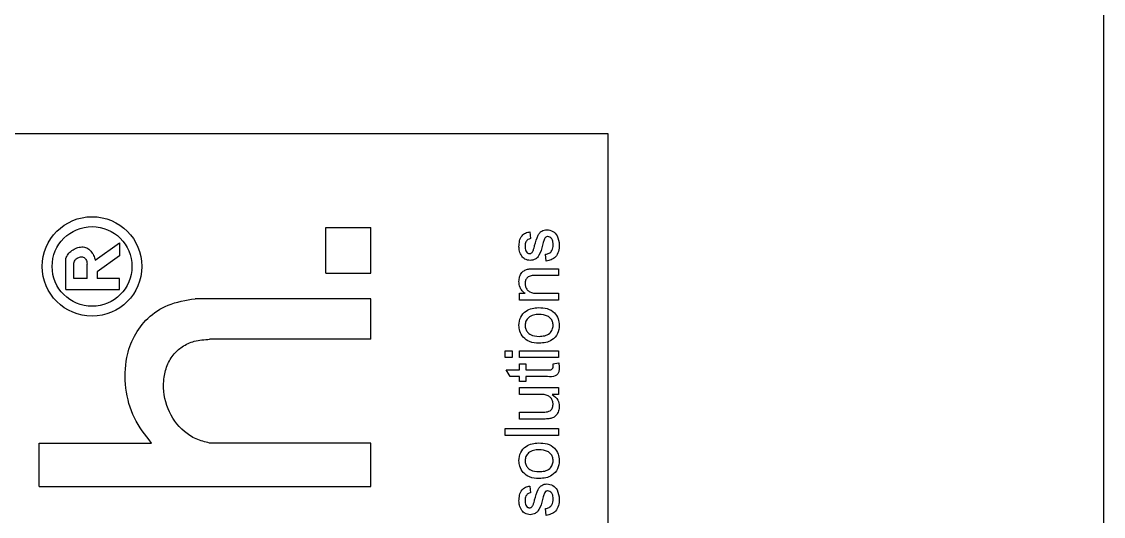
# Model space of a CAD drawing. Extents: x 75 to 2075, y 25 to 1460.
# Drawn here: x 283.5 to 369.1, y 1000.8 to 1040 of the extents above; entities that cross this region are included whole.
import ezdxf

# ---------------------------------------------------------------- set-up
doc = ezdxf.new("R2010")
doc.units = 0
doc.header["$LTSCALE"] = 5
doc.linetypes.add('SLD-KATı', pattern=[0])
doc.layers.get('0').update_dxf_attribs({"linetype": 'CONTINUOUS'})

msp = doc.modelspace()

# ---------------------------------------------------------------- linework, layer by layer
at = {"color": 7, "linetype": 'SLD-KATı'}
for p, q in [((369.067, 1153.707), (369.067, 742.278)), ((329.908, 1031.082), (267.47, 1031.082)), ((329.908, 849.801), (329.908, 1031.082)), ((307.568, 1020.055), (307.568, 1023.67)), ((307.568, 1023.67), (311.134, 1023.67)), ((311.134, 1020.055), (311.134, 1023.67)), ((323.707, 1023.338), (323.761, 1022.797)), ((289.334, 1021.089), (291.246, 1022.453)), ((291.246, 1022.453), (291.246, 1021.44)), ((286.992, 1018.771), (286.992, 1021.216)), ((287.636, 1019.63), (287.636, 1020.779)), ((288.687, 1019.63), (288.687, 1020.779)), ((291.246, 1021.44), (289.473, 1020.175)), ((325.005, 1021.012), (324.951, 1021.553)), ((289.473, 1020.175), (289.473, 1019.63)), ((307.568, 1020.055), (311.134, 1020.055)), ((324.092, 1020.417), (325.979, 1020.417)), ((325.979, 1020.417), (325.979, 1019.876)), ((288.687, 1019.63), (287.636, 1019.63)), ((291.246, 1019.63), (289.473, 1019.63)), ((291.246, 1018.771), (291.246, 1019.63)), ((325.979, 1019.876), (324.138, 1019.876)), ((286.992, 1018.771), (291.246, 1018.771)), ((322.896, 1018.469), (323.326, 1018.469)), ((322.896, 1017.928), (322.896, 1018.469)), ((324.326, 1018.469), (325.979, 1018.469)), ((325.979, 1018.469), (325.979, 1017.928)), ((311.134, 1018.038), (297.227, 1018.038)), ((311.134, 1014.83), (311.134, 1018.038)), ((325.979, 1017.928), (322.896, 1017.928)), ((311.134, 1014.83), (298.376, 1014.83)), ((321.76, 1013.925), (322.301, 1013.925)), ((321.76, 1013.384), (321.76, 1013.925)), ((322.301, 1013.925), (322.301, 1013.384)), ((322.896, 1013.925), (325.979, 1013.925)), ((322.896, 1013.384), (322.896, 1013.925)), ((325.979, 1013.925), (325.979, 1013.384)), ((322.301, 1013.384), (321.76, 1013.384)), ((325.979, 1013.384), (322.896, 1013.384)), ((321.837, 1012.411), (322.896, 1012.411)), ((322.145, 1011.87), (321.837, 1012.411)), ((322.896, 1012.897), (323.382, 1012.897)), ((322.896, 1012.411), (322.896, 1012.897)), ((323.382, 1012.897), (323.382, 1012.411)), ((323.382, 1012.411), (325.132, 1012.411)), ((325.533, 1012.897), (325.987, 1012.951)), ((322.896, 1011.87), (322.145, 1011.87)), ((322.896, 1011.491), (322.896, 1011.87)), ((323.382, 1011.491), (322.896, 1011.491)), ((323.382, 1011.87), (323.382, 1011.491)), ((325.113, 1011.87), (323.382, 1011.87)), ((322.896, 1011.004), (325.979, 1011.004)), ((322.896, 1010.463), (322.896, 1011.004)), ((325.979, 1011.004), (325.979, 1010.463)), ((324.515, 1010.463), (322.896, 1010.463)), ((325.979, 1010.463), (325.475, 1010.463)), ((322.896, 1009.057), (324.572, 1009.057)), ((322.896, 1008.516), (322.896, 1009.057)), ((324.796, 1008.516), (322.896, 1008.516)), ((321.76, 1007.758), (325.979, 1007.758)), ((321.76, 1007.217), (321.76, 1007.758)), ((325.979, 1007.217), (321.76, 1007.217)), ((325.979, 1007.758), (325.979, 1007.217)), ((284.891, 1006.618), (293.781, 1006.618)), ((284.891, 1003.174), (284.891, 1006.618)), ((311.134, 1006.618), (298.376, 1006.618)), ((311.134, 1003.174), (311.134, 1006.618)), ((284.891, 1003.174), (311.134, 1003.174)), ((323.707, 1003.214), (323.761, 1002.673)), ((325.005, 1000.888), (324.951, 1001.429))]:
    msp.add_line(p, q, dxfattribs=at)
for radius in [3.938, 3.156]:
    msp.add_circle((289.078, 1020.596), radius, dxfattribs=at)
for points, knots in [([(322.841, 1022.159), (322.851, 1022.311), (322.869, 1022.613), (323.034, 1023.019), (323.354, 1023.267), (323.589, 1023.314), (323.707, 1023.338)], [0, 0, 0, 0, 0.280734, 0.560429, 0.77945, 1, 1, 1, 1]), ([(324.084, 1022.251), (324.156, 1022.531), (324.246, 1022.882), (324.473, 1023.252), (324.635, 1023.398), (324.837, 1023.487), (324.981, 1023.496), (325.053, 1023.5)], [0, 0, 0, 0, 0.500444, 0.6254, 0.750272, 0.875068, 1, 1, 1, 1]), ([(325.053, 1023.5), (325.215, 1023.474), (325.539, 1023.422), (325.96, 1022.969), (326.005, 1022.549), (326.033, 1022.292)], [0, 0, 0, 0, 0.2799269, 0.5600463, 1, 1, 1, 1]), ([(323.761, 1022.797), (323.687, 1022.777), (323.538, 1022.739), (323.35, 1022.519), (323.337, 1022.32), (323.328, 1022.199)], [0, 0, 0, 0, 0.280311, 0.560246, 1, 1, 1, 1]), ([(324.858, 1022.774), (324.824, 1022.681), (324.762, 1022.514), (324.719, 1022.342), (324.7, 1022.266)], [0, 0, 0, 0, 0.559812, 1, 1, 1, 1]), ([(325.108, 1022.959), (325.077, 1022.956), (325.015, 1022.949), (324.922, 1022.884), (324.882, 1022.816), (324.858, 1022.774)], [0, 0, 0, 0, 0.279764, 0.559862, 1, 1, 1, 1]), ([(325.546, 1022.298), (325.543, 1022.381), (325.537, 1022.546), (325.456, 1022.765), (325.302, 1022.925), (325.172, 1022.948), (325.108, 1022.959)], [0, 0, 0, 0, 0.281202, 0.560946, 0.781098, 1, 1, 1, 1]), ([(286.992, 1021.216), (287.045, 1021.335), (287.158, 1021.583), (287.476, 1021.864), (287.849, 1022.072), (288.259, 1022.168), (288.671, 1022.091), (288.987, 1021.821), (289.216, 1021.479), (289.295, 1021.217), (289.334, 1021.089)], [0, 0, 0, 0, 0.117837, 0.2475556, 0.3804994, 0.5075886, 0.6268275, 0.7495692, 0.8779977, 1, 1, 1, 1]), ([(323.058, 1021.405), (322.987, 1021.537), (322.86, 1021.774), (322.847, 1022.041), (322.841, 1022.159)], [0, 0, 0, 0, 0.558926, 1, 1, 1, 1]), ([(323.328, 1022.199), (323.331, 1022.068), (323.336, 1021.871), (323.474, 1021.685), (323.584, 1021.616), (323.649, 1021.61), (323.681, 1021.607)], [0, 0, 0, 0, 0.499783, 0.749101, 0.874592, 1, 1, 1, 1]), ([(323.681, 1021.607), (323.714, 1021.61), (323.772, 1021.616), (323.821, 1021.649), (323.842, 1021.663)], [0, 0, 0, 0, 0.5592376, 1, 1, 1, 1]), ([(324.7, 1022.266), (324.63, 1021.991), (324.543, 1021.648), (324.307, 1021.299), (324.088, 1021.117), (323.876, 1021.086), (323.736, 1021.066)], [0, 0, 0, 0, 0.501325, 0.626594, 0.751818, 1, 1, 1, 1]), ([(323.842, 1021.663), (323.871, 1021.692), (323.924, 1021.744), (323.953, 1021.812), (323.966, 1021.842)], [0, 0, 0, 0, 0.559123, 1, 1, 1, 1]), ([(323.966, 1021.842), (323.989, 1021.918), (324.03, 1022.053), (324.068, 1022.19), (324.084, 1022.251)], [0, 0, 0, 0, 0.559974, 1, 1, 1, 1]), ([(324.951, 1021.553), (325.048, 1021.574), (325.242, 1021.618), (325.511, 1021.88), (325.533, 1022.139), (325.546, 1022.298)], [0, 0, 0, 0, 0.281319, 0.561073, 1, 1, 1, 1]), ([(326.033, 1022.292), (326.025, 1022.121), (326.009, 1021.781), (325.774, 1021.344), (325.398, 1021.099), (325.136, 1021.041), (325.005, 1021.012)], [0, 0, 0, 0, 0.280749, 0.559301, 0.779312, 1, 1, 1, 1]), ([(287.636, 1020.779), (287.641, 1020.833), (287.65, 1020.939), (287.746, 1021.127), (287.904, 1021.268), (288.092, 1021.341), (288.238, 1021.358), (288.382, 1021.331), (288.507, 1021.255), (288.603, 1021.134), (288.668, 1020.972), (288.68, 1020.847), (288.687, 1020.779)], [0, 0, 0, 0, 0.093823, 0.184374, 0.361557, 0.448549, 0.532845, 0.615209, 0.699586, 0.782561, 0.880286, 1, 1, 1, 1]), ([(323.736, 1021.066), (323.586, 1021.086), (323.319, 1021.122), (323.138, 1021.318), (323.058, 1021.405)], [0, 0, 0, 0, 0.558931, 1, 1, 1, 1]), ([(322.841, 1019.408), (322.852, 1019.534), (322.872, 1019.785), (323.035, 1020.11), (323.299, 1020.313), (323.491, 1020.363), (323.587, 1020.389)], [0, 0, 0, 0, 0.280213, 0.559975, 0.779636, 1, 1, 1, 1]), ([(323.587, 1020.389), (323.681, 1020.399), (323.849, 1020.416), (324.018, 1020.416), (324.092, 1020.417)], [0, 0, 0, 0, 0.559787, 1, 1, 1, 1]), ([(323.326, 1018.469), (323.244, 1018.532), (323.081, 1018.659), (322.881, 1018.979), (322.856, 1019.246), (322.841, 1019.408)], [0, 0, 0, 0, 0.28056, 0.5608176, 1, 1, 1, 1]), ([(324.138, 1019.876), (324.029, 1019.875), (323.812, 1019.873), (323.513, 1019.762), (323.351, 1019.515), (323.336, 1019.344), (323.328, 1019.258)], [0, 0, 0, 0, 0.281675, 0.559787, 0.779574, 1, 1, 1, 1]), ([(323.328, 1019.258), (323.336, 1019.167), (323.351, 1018.986), (323.481, 1018.741), (323.792, 1018.483), (324.105, 1018.475), (324.326, 1018.469)], [0, 0, 0, 0, 0.187264, 0.374359, 0.560534, 1, 1, 1, 1]), ([(293.781, 1006.618), (293.283, 1007.254), (292.277, 1008.538), (291.647, 1010.942), (291.685, 1013.19), (292.336, 1015.109), (293.447, 1016.589), (295.135, 1017.694), (296.496, 1017.918), (297.227, 1018.038)], [0, 0, 0, 0, 0.1606463, 0.3246561, 0.4870421, 0.606253, 0.7255685, 0.8526713, 1, 1, 1, 1]), ([(322.841, 1015.928), (322.866, 1016.15), (322.914, 1016.593), (323.347, 1017.075), (323.874, 1017.306), (324.22, 1017.324), (324.394, 1017.333)], [0, 0, 0, 0, 0.279559, 0.5586, 0.778991, 1, 1, 1, 1]), ([(324.394, 1017.333), (324.624, 1017.326), (325.082, 1017.31), (325.659, 1016.981), (325.979, 1016.467), (326.015, 1016.108), (326.033, 1015.928)], [0, 0, 0, 0, 0.281034, 0.559513, 0.779608, 1, 1, 1, 1]), ([(324.419, 1016.792), (324.273, 1016.786), (323.98, 1016.773), (323.606, 1016.582), (323.366, 1016.274), (323.341, 1016.044), (323.328, 1015.928)], [0, 0, 0, 0, 0.281063, 0.560319, 0.78018, 1, 1, 1, 1]), ([(325.546, 1015.928), (325.537, 1016.028), (325.52, 1016.229), (325.352, 1016.487), (325.003, 1016.758), (324.66, 1016.778), (324.419, 1016.792)], [0, 0, 0, 0, 0.187045, 0.373949, 0.560983, 1, 1, 1, 1]), ([(323.18, 1014.984), (323.069, 1015.144), (322.871, 1015.43), (322.85, 1015.776), (322.841, 1015.928)], [0, 0, 0, 0, 0.559026, 1, 1, 1, 1]), ([(323.328, 1015.928), (323.337, 1015.829), (323.354, 1015.631), (323.515, 1015.373), (323.857, 1015.099), (324.197, 1015.077), (324.436, 1015.061)], [0, 0, 0, 0, 0.187136, 0.374026, 0.561098, 1, 1, 1, 1]), ([(324.436, 1015.061), (324.584, 1015.068), (324.881, 1015.081), (325.267, 1015.263), (325.508, 1015.578), (325.534, 1015.811), (325.546, 1015.928)], [0, 0, 0, 0, 0.281129, 0.560387, 0.780159, 1, 1, 1, 1]), ([(326.033, 1015.928), (326.009, 1015.702), (325.961, 1015.25), (325.514, 1014.759), (324.968, 1014.546), (324.614, 1014.529), (324.437, 1014.52)], [0, 0, 0, 0, 0.279619, 0.558369, 0.778858, 1, 1, 1, 1]), ([(298.376, 1006.618), (298.01, 1006.705), (297.283, 1006.876), (296.033, 1007.712), (294.915, 1009.271), (294.62, 1011.175), (294.923, 1012.631), (295.428, 1013.576), (296.197, 1014.294), (297.204, 1014.758), (297.966, 1014.804), (298.376, 1014.83)], [0, 0, 0, 0, 0.092525, 0.183624, 0.366354, 0.551252, 0.642281, 0.731516, 0.812064, 0.899095, 1, 1, 1, 1]), ([(324.437, 1014.52), (324.172, 1014.532), (323.7, 1014.554), (323.339, 1014.853), (323.18, 1014.984)], [0, 0, 0, 0, 0.5609587, 1, 1, 1, 1]), ([(326.033, 1012.57), (326.03, 1012.485), (326.024, 1012.316), (325.926, 1012.072), (325.616, 1011.838), (325.321, 1011.857), (325.113, 1011.87)], [0, 0, 0, 0, 0.187428, 0.373821, 0.559458, 1, 1, 1, 1]), ([(325.132, 1012.411), (325.234, 1012.404), (325.361, 1012.395), (325.484, 1012.479), (325.541, 1012.561), (325.544, 1012.636), (325.546, 1012.685)], [0, 0, 0, 0, 0.499609, 0.62524, 0.750352, 1, 1, 1, 1]), ([(325.546, 1012.685), (325.545, 1012.725), (325.543, 1012.796), (325.536, 1012.866), (325.533, 1012.897)], [0, 0, 0, 0, 0.559997, 1, 1, 1, 1]), ([(325.987, 1012.951), (326.001, 1012.881), (326.026, 1012.755), (326.031, 1012.627), (326.033, 1012.57)], [0, 0, 0, 0, 0.560073, 1, 1, 1, 1]), ([(325.546, 1009.671), (325.537, 1009.763), (325.518, 1009.948), (325.382, 1010.196), (325.06, 1010.457), (324.74, 1010.46), (324.515, 1010.463)], [0, 0, 0, 0, 0.187119, 0.374252, 0.560832, 1, 1, 1, 1]), ([(325.113, 1009.088), (325.183, 1009.112), (325.323, 1009.16), (325.51, 1009.363), (325.532, 1009.554), (325.546, 1009.671)], [0, 0, 0, 0, 0.280874, 0.561192, 1, 1, 1, 1]), ([(325.475, 1010.463), (325.651, 1010.328), (325.965, 1010.086), (326.012, 1009.697), (326.033, 1009.526)], [0, 0, 0, 0, 0.559472, 1, 1, 1, 1]), ([(324.572, 1009.057), (324.674, 1009.056), (324.855, 1009.055), (325.034, 1009.078), (325.113, 1009.088)], [0, 0, 0, 0, 0.560244, 1, 1, 1, 1]), ([(326.033, 1009.526), (326.022, 1009.4), (325.999, 1009.148), (325.833, 1008.826), (325.571, 1008.62), (325.378, 1008.571), (325.282, 1008.546)], [0, 0, 0, 0, 0.280285, 0.560194, 0.77961, 1, 1, 1, 1]), ([(325.282, 1008.546), (325.191, 1008.535), (325.03, 1008.516), (324.868, 1008.516), (324.796, 1008.516)], [0, 0, 0, 0, 0.559842, 1, 1, 1, 1]), ([(322.841, 1005.218), (322.866, 1005.439), (322.914, 1005.882), (323.347, 1006.364), (323.874, 1006.595), (324.22, 1006.613), (324.394, 1006.622)], [0, 0, 0, 0, 0.2795572, 0.5586035, 0.7789928, 1, 1, 1, 1]), ([(324.394, 1006.622), (324.624, 1006.615), (325.082, 1006.6), (325.659, 1006.27), (325.979, 1005.756), (326.015, 1005.397), (326.033, 1005.218)], [0, 0, 0, 0, 0.281034, 0.559513, 0.779599, 1, 1, 1, 1]), ([(324.419, 1006.081), (324.273, 1006.075), (323.98, 1006.062), (323.606, 1005.871), (323.366, 1005.564), (323.341, 1005.333), (323.328, 1005.218)], [0, 0, 0, 0, 0.281062, 0.560318, 0.780167, 1, 1, 1, 1]), ([(325.546, 1005.218), (325.537, 1005.318), (325.52, 1005.518), (325.352, 1005.776), (325.003, 1006.047), (324.66, 1006.067), (324.419, 1006.081)], [0, 0, 0, 0, 0.187045, 0.373949, 0.560983, 1, 1, 1, 1]), ([(323.18, 1004.274), (323.069, 1004.433), (322.871, 1004.72), (322.85, 1005.065), (322.841, 1005.218)], [0, 0, 0, 0, 0.559035, 1, 1, 1, 1]), ([(323.328, 1005.218), (323.337, 1005.118), (323.354, 1004.92), (323.515, 1004.662), (323.857, 1004.388), (324.197, 1004.366), (324.436, 1004.35)], [0, 0, 0, 0, 0.187136, 0.374022, 0.561094, 1, 1, 1, 1]), ([(324.436, 1004.35), (324.584, 1004.357), (324.881, 1004.37), (325.267, 1004.552), (325.508, 1004.867), (325.534, 1005.101), (325.546, 1005.218)], [0, 0, 0, 0, 0.28113, 0.560385, 0.780158, 1, 1, 1, 1]), ([(326.033, 1005.218), (326.009, 1004.991), (325.961, 1004.539), (325.514, 1004.048), (324.968, 1003.835), (324.614, 1003.818), (324.437, 1003.809)], [0, 0, 0, 0, 0.279615, 0.55837, 0.778857, 1, 1, 1, 1]), ([(324.437, 1003.809), (324.172, 1003.822), (323.7, 1003.843), (323.339, 1004.142), (323.18, 1004.274)], [0, 0, 0, 0, 0.5609641, 1, 1, 1, 1]), ([(322.841, 1002.036), (322.851, 1002.188), (322.869, 1002.49), (323.034, 1002.895), (323.354, 1003.144), (323.589, 1003.191), (323.707, 1003.214)], [0, 0, 0, 0, 0.280739, 0.560426, 0.77945, 1, 1, 1, 1]), ([(324.084, 1002.127), (324.156, 1002.408), (324.246, 1002.759), (324.473, 1003.129), (324.635, 1003.275), (324.837, 1003.364), (324.981, 1003.373), (325.053, 1003.377)], [0, 0, 0, 0, 0.500443, 0.625393, 0.750273, 0.875069, 1, 1, 1, 1]), ([(325.108, 1002.836), (325.077, 1002.832), (325.015, 1002.826), (324.922, 1002.761), (324.882, 1002.693), (324.858, 1002.651)], [0, 0, 0, 0, 0.279754, 0.559825, 1, 1, 1, 1]), ([(325.053, 1003.377), (325.215, 1003.351), (325.539, 1003.299), (325.96, 1002.846), (326.005, 1002.426), (326.033, 1002.169)], [0, 0, 0, 0, 0.279927, 0.560036, 1, 1, 1, 1]), ([(325.546, 1002.175), (325.543, 1002.258), (325.537, 1002.423), (325.456, 1002.642), (325.302, 1002.802), (325.172, 1002.825), (325.108, 1002.836)], [0, 0, 0, 0, 0.281182, 0.560952, 0.781091, 1, 1, 1, 1]), ([(323.058, 1001.281), (322.987, 1001.414), (322.86, 1001.651), (322.847, 1001.918), (322.841, 1002.036)], [0, 0, 0, 0, 0.558939, 1, 1, 1, 1]), ([(323.761, 1002.673), (323.687, 1002.654), (323.538, 1002.615), (323.35, 1002.395), (323.337, 1002.197), (323.328, 1002.076)], [0, 0, 0, 0, 0.280307, 0.560232, 1, 1, 1, 1]), ([(323.328, 1002.076), (323.331, 1001.945), (323.336, 1001.748), (323.474, 1001.562), (323.584, 1001.492), (323.649, 1001.486), (323.681, 1001.483)], [0, 0, 0, 0, 0.499769, 0.749096, 0.874595, 1, 1, 1, 1]), ([(324.7, 1002.143), (324.63, 1001.868), (324.543, 1001.525), (324.307, 1001.175), (324.088, 1000.993), (323.876, 1000.963), (323.736, 1000.942)], [0, 0, 0, 0, 0.501319, 0.626594, 0.751818, 1, 1, 1, 1]), ([(323.966, 1001.718), (323.989, 1001.794), (324.03, 1001.93), (324.068, 1002.067), (324.084, 1002.127)], [0, 0, 0, 0, 0.559963, 1, 1, 1, 1]), ([(324.858, 1002.651), (324.824, 1002.557), (324.762, 1002.391), (324.719, 1002.218), (324.7, 1002.143)], [0, 0, 0, 0, 0.559773, 1, 1, 1, 1]), ([(324.951, 1001.429), (325.048, 1001.451), (325.242, 1001.494), (325.511, 1001.757), (325.533, 1002.016), (325.546, 1002.175)], [0, 0, 0, 0, 0.281316, 0.561067, 1, 1, 1, 1]), ([(326.033, 1002.169), (326.025, 1001.998), (326.009, 1001.657), (325.774, 1001.22), (325.398, 1000.976), (325.136, 1000.918), (325.005, 1000.888)], [0, 0, 0, 0, 0.280739, 0.559297, 0.779309, 1, 1, 1, 1]), ([(323.736, 1000.942), (323.586, 1000.963), (323.319, 1000.999), (323.138, 1001.195), (323.058, 1001.281)], [0, 0, 0, 0, 0.558931, 1, 1, 1, 1]), ([(323.681, 1001.483), (323.714, 1001.487), (323.772, 1001.492), (323.821, 1001.525), (323.842, 1001.54)], [0, 0, 0, 0, 0.559233, 1, 1, 1, 1]), ([(323.842, 1001.54), (323.871, 1001.569), (323.924, 1001.621), (323.953, 1001.689), (323.966, 1001.718)], [0, 0, 0, 0, 0.559074, 1, 1, 1, 1])]:
    msp.add_open_spline(points, degree=3, knots=knots, dxfattribs=at)

doc.saveas('drawing.dxf')
